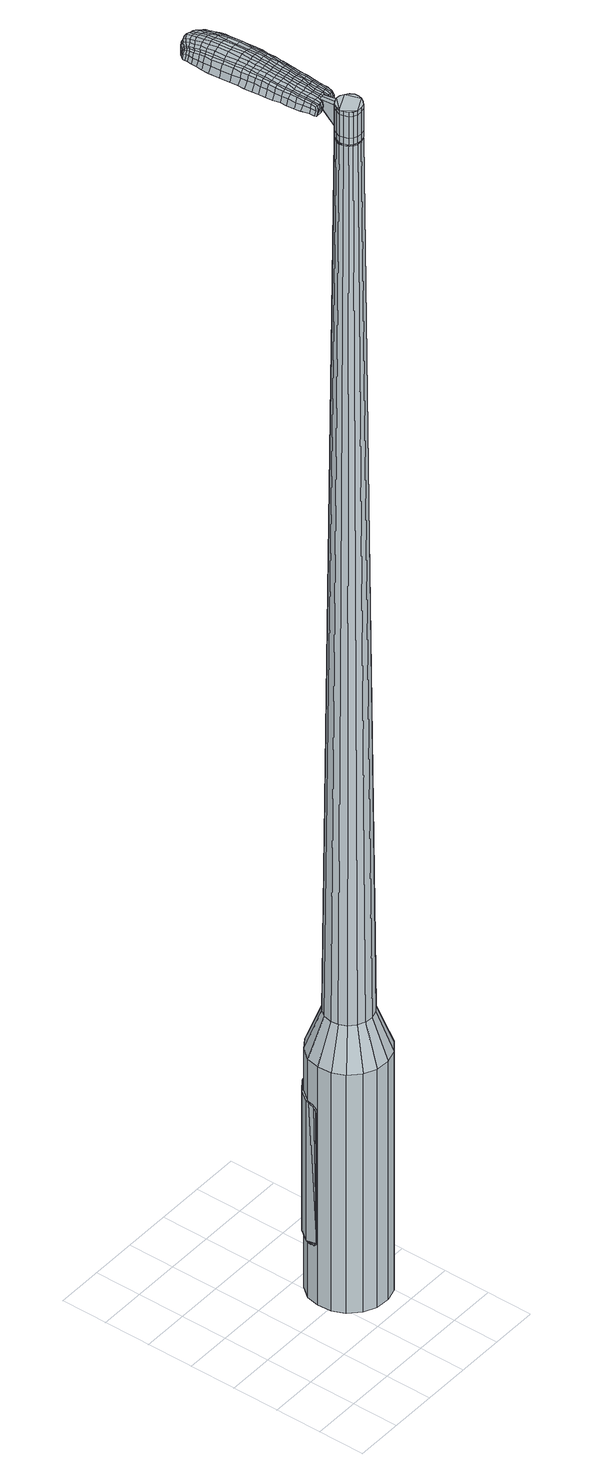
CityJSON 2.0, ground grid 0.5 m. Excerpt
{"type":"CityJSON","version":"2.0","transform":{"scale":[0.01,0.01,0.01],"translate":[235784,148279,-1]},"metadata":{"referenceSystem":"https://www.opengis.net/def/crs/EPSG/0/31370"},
"CityObjects":{
"object1":{"type":"GenericCityObject","attributes":{"cluster":168,"mean_distance_to_centroid":0.132,"new_centroid_x":235785.34,"new_centroid_y":148280.07,"mean_distance_to_camera":6.01,"H1":10.77,"H2":7.13,"Z_final":111.46,"cluster2":-1,"proj_x":235790.35,"proj_y":148279.58,"id_line":23142,"bearing_l":185.59,"distance":5.03,"orientation":"right","G_obj":95.59},"geometry":[{"type":"MultiSurface","lod":"2","boundaries":[[[0,1,2,3]],[[1,4,5,2]],[[4,6,7,5]],[[6,8,9,7]],[[8,10,11,9]],[[10,12,13,11]],[[12,14,15,13]],[[14,16,17,15]],[[16,18,19,17]],[[18,20,21,19]],[[20,22,23,21]],[[22,24,25,23]],[[24,26,27,25]],[[26,28,29,27]],[[28,30,31,29]],[[30,32,33,31]],[[32,34,35,33]],[[34,0,3,35]],[[36,37,38,39]],[[38,40,41,42]],[[41,43,42]],[[42,44,45,46]],[[45,47,46]],[[46,48,49,50]],[[49,51,50]],[[42,46,50,38]],[[50,52,39,38]],[[53,36,39]],[[2,5,7,35]],[[7,9,11,15]],[[11,13,15]],[[15,17,19,23]],[[19,21,23]],[[23,25,27,31]],[[27,29,31]],[[15,23,31,7]],[[31,33,35,7]],[[3,2,35]],[[1,0,54,55]],[[0,34,56,54]],[[34,32,57,56]],[[32,30,58,57]],[[30,28,59,58]],[[28,26,60,59]],[[26,24,61,60]],[[24,22,62,61]],[[22,20,63,62]],[[20,18,64,63]],[[18,16,65,64]],[[16,14,66,65]],[[14,12,67,66]],[[12,10,68,67]],[[10,8,69,68]],[[8,6,70,69]],[[6,4,71,70]],[[4,1,55,71]],[[55,54,72,73]],[[54,56,74,72]],[[56,57,75,74]],[[57,58,76,75]],[[58,59,77,76]],[[59,60,78,77]],[[60,61,79,78]],[[61,62,80,79]],[[62,63,81,80]],[[63,64,82,81]],[[64,65,83,82]],[[65,66,84,83]],[[66,67,85,84]],[[67,68,86,85]],[[68,69,87,86]],[[69,70,88,87]],[[70,71,89,88]],[[71,55,73,89]],[[90,91,92,73]],[[74,93,91,90]],[[94,95,93,74]],[[76,96,95,94]],[[97,98,96,76]],[[78,99,98,97]],[[100,101,99,78]],[[102,103,101,100]],[[104,105,103,102]],[[106,107,105,104]],[[108,109,107,106]],[[84,110,109,108]],[[111,112,110,84]],[[86,113,112,111]],[[114,115,113,86]],[[116,117,115,114]],[[89,118,117,116]],[[73,92,118,89]],[[119,120,121,122]],[[123,119,122,124]],[[125,123,124,126]],[[127,125,126,128]],[[129,127,128,130]],[[131,129,130,132]],[[133,131,132,134]],[[135,133,134,136]],[[137,135,136,138]],[[139,137,138,140]],[[141,139,140,142]],[[143,141,142,144]],[[145,143,144,146]],[[147,145,146,148]],[[149,147,148,150]],[[151,149,150,152]],[[72,90,73]],[[72,74,90]],[[75,94,74]],[[75,76,94]],[[77,97,76]],[[77,78,97]],[[79,100,78]],[[79,80,102,100]],[[80,81,104,102]],[[81,82,106,104]],[[82,83,108,106]],[[83,84,108]],[[85,111,84]],[[85,86,111]],[[87,114,86]],[[87,88,116,114]],[[88,89,116]],[[153,92,91]],[[154,117,118]],[[154,155,115,117]],[[155,113,115]],[[156,112,113]],[[156,110,112]],[[157,109,110]],[[157,158,107,109]],[[158,159,105,107]],[[159,160,103,105]],[[160,161,101,103]],[[161,99,101]],[[162,98,99]],[[162,96,98]],[[163,95,96]],[[163,93,95]],[[153,91,93]],[[39,52,151,164]],[[92,153,165,152]],[[53,39,164,120]],[[153,93,121,165]],[[36,53,120,119]],[[93,163,122,121]],[[37,36,119,123]],[[163,96,124,122]],[[38,37,123,125]],[[96,162,126,124]],[[40,38,125,127]],[[162,99,128,126]],[[41,40,127,129]],[[99,161,130,128]],[[43,41,129,131]],[[161,160,132,130]],[[42,43,131,133]],[[160,159,134,132]],[[44,42,133,135]],[[159,158,136,134]],[[45,44,135,137]],[[158,157,138,136]],[[47,45,137,139]],[[157,110,140,138]],[[46,47,139,141]],[[110,156,142,140]],[[48,46,141,143]],[[156,113,144,142]],[[49,48,143,145]],[[113,155,146,144]],[[51,49,145,147]],[[155,154,148,146]],[[50,51,147,149]],[[154,118,150,148]],[[52,50,149,151]],[[118,92,152,150]],[[151,152,166,167]],[[152,165,168,166]],[[165,121,169,168]],[[121,120,170,169]],[[120,164,171,170]],[[164,151,167,171]],[[172,173,174,175]],[[176,172,175,177]],[[172,176,178,179]],[[173,172,179,180]],[[181,182,183,184]],[[185,181,184,186]],[[181,185,187,188]],[[182,181,188,189]],[[190,191,192,193]],[[194,190,193,195]],[[190,194,196,197]],[[191,190,197,198]],[[199,200,201,202]],[[203,199,202,204]],[[199,203,205,206]],[[200,199,206,207]],[[208,209,210,211]],[[212,208,211,213]],[[208,212,214,215]],[[209,208,215,216]],[[217,218,219,220]],[[221,217,220,222]],[[217,221,223,224]],[[218,217,224,225]],[[226,227,228,229]],[[218,226,229,219]],[[226,218,225,230]],[[227,226,230,231]],[[232,233,234,235]],[[227,232,235,228]],[[232,227,231,236]],[[233,232,236,237]],[[238,176,177,239]],[[233,238,239,234]],[[238,233,237,240]],[[176,238,240,178]],[[241,242,243,244]],[[245,241,244,246]],[[241,245,247,248]],[[242,241,248,249]],[[250,251,252,253]],[[242,250,253,243]],[[250,242,249,254]],[[251,250,254,255]],[[256,257,258,259]],[[251,256,259,252]],[[256,251,255,260]],[[257,256,260,261]],[[262,263,264,265]],[[257,262,265,258]],[[262,257,261,266]],[[263,262,266,267]],[[268,173,180,269]],[[263,268,269,264]],[[268,263,267,270]],[[173,268,270,174]],[[271,272,273,274]],[[275,271,274,276]],[[271,275,277,278]],[[272,271,278,279]],[[280,281,282,283]],[[272,280,283,273]],[[280,272,279,284]],[[281,280,284,285]],[[286,287,288,289]],[[281,286,289,282]],[[286,281,285,290]],[[287,286,290,291]],[[292,185,186,293]],[[287,292,293,288]],[[292,287,291,294]],[[185,292,294,187]],[[295,296,297,298]],[[299,295,298,300]],[[295,299,301,302]],[[296,295,302,303]],[[304,305,306,307]],[[296,304,307,297]],[[304,296,303,308]],[[305,304,308,309]],[[310,311,312,313]],[[305,310,313,306]],[[310,305,309,314]],[[311,310,314,315]],[[316,317,318,319]],[[311,316,319,312]],[[316,311,315,320]],[[317,316,320,321]],[[322,182,189,323]],[[317,322,323,318]],[[322,317,321,324]],[[182,322,324,183]],[[325,211,210,326]],[[327,325,326,328]],[[325,327,329,330]],[[211,325,330,213]],[[331,327,328,332]],[[333,331,332,334]],[[331,333,335,336]],[[327,331,336,329]],[[337,333,334,338]],[[339,337,338,340]],[[337,339,341,342]],[[333,337,342,335]],[[343,339,340,344]],[[345,343,344,346]],[[343,345,347,348]],[[339,343,348,341]],[[349,345,346,350]],[[200,349,350,201]],[[349,200,207,351]],[[345,349,351,347]],[[352,353,198,197]],[[354,352,197,196]],[[352,354,355,356]],[[353,352,356,357]],[[358,359,357,356]],[[360,358,356,355]],[[358,360,361,362]],[[359,358,362,363]],[[364,365,363,362]],[[366,364,362,361]],[[364,366,367,368]],[[365,364,368,369]],[[370,371,369,368]],[[372,370,368,367]],[[370,372,205,203]],[[371,370,203,204]],[[373,374,375,376]],[[275,373,376,277]],[[373,275,276,377]],[[374,373,377,378]],[[379,194,195,380]],[[374,379,380,375]],[[379,374,378,381]],[[194,379,381,196]],[[382,383,384,385]],[[221,382,385,223]],[[382,221,222,386]],[[383,382,386,387]],[[388,389,390,391]],[[383,388,391,384]],[[388,383,387,392]],[[389,388,392,393]],[[394,191,198,395]],[[389,394,395,390]],[[394,389,393,396]],[[191,394,396,192]],[[397,398,399,400]],[[179,397,400,180]],[[397,179,178,401]],[[398,397,401,402]],[[403,404,405,406]],[[398,403,406,399]],[[403,398,402,407]],[[404,403,407,408]],[[409,202,201,410]],[[404,409,410,405]],[[409,404,408,411]],[[202,409,411,204]],[[412,413,414,415]],[[184,412,415,186]],[[412,184,183,416]],[[413,412,416,417]],[[418,206,205,419]],[[413,418,419,414]],[[418,413,417,420]],[[206,418,420,207]],[[421,422,423,424]],[[299,421,424,301]],[[421,299,300,425]],[[422,421,425,426]],[[427,212,213,428]],[[422,427,428,423]],[[427,422,426,429]],[[212,427,429,214]],[[430,431,432,433]],[[245,430,433,247]],[[430,245,246,434]],[[431,430,434,435]],[[436,437,438,439]],[[431,436,439,432]],[[436,431,435,440]],[[437,436,440,441]],[[442,209,216,443]],[[437,442,443,438]],[[442,437,441,444]],[[209,442,444,210]],[[445,446,435,434]],[[244,445,434,246]],[[445,244,243,447]],[[446,445,447,448]],[[449,450,441,440]],[[446,449,440,435]],[[449,446,448,451]],[[450,449,451,452]],[[453,326,210,444]],[[450,453,444,441]],[[453,450,452,454]],[[326,453,454,328]],[[455,456,457,458]],[[302,455,458,303]],[[455,302,301,424]],[[456,455,424,423]],[[459,330,329,460]],[[456,459,460,457]],[[459,456,423,428]],[[330,459,428,213]],[[461,462,448,447]],[[253,461,447,243]],[[461,253,252,463]],[[462,461,463,464]],[[465,466,452,451]],[[462,465,451,448]],[[465,462,464,467]],[[466,465,467,468]],[[469,332,328,454]],[[466,469,454,452]],[[469,466,468,470]],[[332,469,470,334]],[[471,472,473,474]],[[308,471,474,309]],[[471,308,303,458]],[[472,471,458,457]],[[475,336,335,476]],[[472,475,476,473]],[[475,472,457,460]],[[336,475,460,329]],[[477,478,464,463]],[[259,477,463,252]],[[477,259,258,479]],[[478,477,479,480]],[[481,482,468,467]],[[478,481,467,464]],[[481,478,480,483]],[[482,481,483,484]],[[485,338,334,470]],[[482,485,470,468]],[[485,482,484,486]],[[338,485,486,340]],[[487,488,489,490]],[[314,487,490,315]],[[487,314,309,474]],[[488,487,474,473]],[[491,342,341,492]],[[488,491,492,489]],[[491,488,473,476]],[[342,491,476,335]],[[493,494,480,479]],[[265,493,479,258]],[[493,265,264,495]],[[494,493,495,496]],[[497,498,484,483]],[[494,497,483,480]],[[497,494,496,499]],[[498,497,499,500]],[[501,344,340,486]],[[498,501,486,484]],[[501,498,500,502]],[[344,501,502,346]],[[503,504,505,506]],[[320,503,506,321]],[[503,320,315,490]],[[504,503,490,489]],[[507,348,347,508]],[[504,507,508,505]],[[507,504,489,492]],[[348,507,492,341]],[[509,510,496,495]],[[269,509,495,264]],[[509,269,180,400]],[[510,509,400,399]],[[511,512,500,499]],[[510,511,499,496]],[[511,510,399,406]],[[512,511,406,405]],[[513,350,346,502]],[[512,513,502,500]],[[513,512,405,410]],[[350,513,410,201]],[[514,515,417,416]],[[324,514,416,183]],[[514,324,321,506]],[[515,514,506,505]],[[516,351,207,420]],[[515,516,420,417]],[[516,515,505,508]],[[351,516,508,347]],[[517,518,378,377]],[[274,517,377,276]],[[517,274,273,519]],[[518,517,519,520]],[[521,354,196,381]],[[518,521,381,378]],[[521,518,520,522]],[[354,521,522,355]],[[523,524,525,526]],[[224,523,526,225]],[[523,224,223,385]],[[524,523,385,384]],[[527,528,529,530]],[[524,527,530,525]],[[527,524,384,391]],[[528,527,391,390]],[[531,353,357,532]],[[528,531,532,529]],[[531,528,390,395]],[[353,531,395,198]],[[533,534,520,519]],[[283,533,519,273]],[[533,283,282,535]],[[534,533,535,536]],[[537,360,355,522]],[[534,537,522,520]],[[537,534,536,538]],[[360,537,538,361]],[[539,540,541,542]],[[230,539,542,231]],[[539,230,225,526]],[[540,539,526,525]],[[543,544,545,546]],[[540,543,546,541]],[[543,540,525,530]],[[544,543,530,529]],[[547,359,363,548]],[[544,547,548,545]],[[547,544,529,532]],[[359,547,532,357]],[[549,550,536,535]],[[289,549,535,282]],[[549,289,288,551]],[[550,549,551,552]],[[553,366,361,538]],[[550,553,538,536]],[[553,550,552,554]],[[366,553,554,367]],[[555,556,557,558]],[[236,555,558,237]],[[555,236,231,542]],[[556,555,542,541]],[[559,560,561,562]],[[556,559,562,557]],[[559,556,541,546]],[[560,559,546,545]],[[563,365,369,564]],[[560,563,564,561]],[[563,560,545,548]],[[365,563,548,363]],[[565,566,552,551]],[[293,565,551,288]],[[565,293,186,415]],[[566,565,415,414]],[[567,372,367,554]],[[566,567,554,552]],[[567,566,414,419]],[[372,567,419,205]],[[568,569,402,401]],[[240,568,401,178]],[[568,240,237,558]],[[569,568,558,557]],[[570,571,408,407]],[[569,570,407,402]],[[570,569,557,562]],[[571,570,562,561]],[[572,371,204,411]],[[571,572,411,408]],[[572,571,561,564]],[[371,572,564,369]],[[573,574,575,576]],[[576,575,577,578]],[[579,577,575,580]],[[580,575,574,581]],[[582,583,584,585]],[[585,584,586,587]],[[588,586,584,589]],[[589,584,583,590]],[[591,592,593,594]],[[594,593,595,596]],[[597,595,593,598]],[[598,593,592,599]],[[600,601,602,603]],[[603,602,604,605]],[[606,604,602,607]],[[607,602,601,608]],[[609,610,611,612]],[[612,611,613,614]],[[615,613,611,616]],[[616,611,610,617]],[[618,619,620,621]],[[621,620,622,623]],[[624,622,620,625]],[[625,620,619,626]],[[627,628,629,630]],[[630,629,619,618]],[[626,619,629,631]],[[631,629,628,632]],[[633,634,635,636]],[[636,635,628,627]],[[632,628,635,637]],[[637,635,634,638]],[[578,577,639,640]],[[640,639,634,633]],[[638,634,639,641]],[[641,639,577,579]],[[642,643,644,645]],[[645,644,646,647]],[[648,646,644,649]],[[649,644,643,650]],[[651,652,653,654]],[[654,653,643,642]],[[650,643,653,655]],[[655,653,652,656]],[[657,658,659,660]],[[660,659,652,651]],[[656,652,659,661]],[[661,659,658,662]],[[663,664,665,666]],[[666,665,658,657]],[[662,658,665,667]],[[667,665,664,668]],[[581,574,669,670]],[[670,669,664,663]],[[668,664,669,671]],[[671,669,574,573]],[[672,673,674,675]],[[675,674,676,677]],[[678,676,674,679]],[[679,674,673,680]],[[681,682,683,684]],[[684,683,673,672]],[[680,673,683,685]],[[685,683,682,686]],[[687,688,689,690]],[[690,689,682,681]],[[686,682,689,691]],[[691,689,688,692]],[[587,586,693,694]],[[694,693,688,687]],[[692,688,693,695]],[[695,693,586,588]],[[696,697,698,699]],[[699,698,700,701]],[[702,700,698,703]],[[703,698,697,704]],[[705,706,707,708]],[[708,707,697,696]],[[704,697,707,709]],[[709,707,706,710]],[[711,712,713,714]],[[714,713,706,705]],[[710,706,713,715]],[[715,713,712,716]],[[717,718,719,720]],[[720,719,712,711]],[[716,712,719,721]],[[721,719,718,722]],[[590,583,723,724]],[[724,723,718,717]],[[722,718,723,725]],[[725,723,583,582]],[[609,612,726,727]],[[727,726,728,729]],[[730,728,726,170]],[[170,726,612,614]],[[729,728,731,732]],[[732,731,733,734]],[[735,733,731,736]],[[736,731,728,730]],[[734,733,737,738]],[[738,737,739,740]],[[741,739,737,742]],[[742,737,733,735]],[[740,739,743,744]],[[744,743,745,746]],[[747,745,743,748]],[[748,743,739,741]],[[746,745,749,750]],[[750,749,601,600]],[[608,601,749,751]],[[751,749,745,747]],[[599,752,753,598]],[[598,753,754,597]],[[755,754,753,756]],[[756,753,752,757]],[[757,758,759,756]],[[756,759,760,755]],[[761,760,759,762]],[[762,759,758,763]],[[763,764,765,762]],[[762,765,766,761]],[[767,766,765,768]],[[768,765,764,769]],[[769,770,771,768]],[[768,771,772,767]],[[606,772,771,604]],[[604,771,770,605]],[[773,774,775,776]],[[776,775,676,678]],[[677,676,775,777]],[[777,775,774,778]],[[596,595,779,780]],[[780,779,774,773]],[[778,774,779,781]],[[781,779,595,597]],[[782,783,784,785]],[[785,784,622,624]],[[623,622,784,786]],[[786,784,783,787]],[[788,789,790,791]],[[791,790,783,782]],[[787,783,790,792]],[[792,790,789,793]],[[599,592,794,795]],[[795,794,789,788]],[[793,789,794,796]],[[796,794,592,591]],[[797,798,799,800]],[[800,799,580,581]],[[579,580,799,801]],[[801,799,798,802]],[[803,804,805,806]],[[806,805,798,797]],[[802,798,805,807]],[[807,805,804,808]],[[600,603,809,810]],[[810,809,804,803]],[[808,804,809,811]],[[811,809,603,605]],[[812,813,814,815]],[[815,814,585,587]],[[582,585,814,816]],[[816,814,813,817]],[[606,607,818,819]],[[819,818,813,812]],[[817,813,818,820]],[[820,818,607,608]],[[821,822,823,824]],[[824,823,700,702]],[[701,700,823,825]],[[825,823,822,826]],[[614,613,827,828]],[[828,827,822,821]],[[826,822,827,829]],[[829,827,613,615]],[[830,831,832,833]],[[833,832,646,648]],[[647,646,832,834]],[[834,832,831,835]],[[836,837,838,839]],[[839,838,831,830]],[[835,831,838,840]],[[840,838,837,841]],[[617,610,842,843]],[[843,842,837,836]],[[841,837,842,844]],[[844,842,610,609]],[[835,845,846,834]],[[834,846,645,647]],[[642,645,846,847]],[[847,846,845,848]],[[841,849,850,840]],[[840,850,845,835]],[[848,845,850,851]],[[851,850,849,852]],[[609,727,853,844]],[[844,853,849,841]],[[852,849,853,854]],[[854,853,727,729]],[[855,856,857,858]],[[858,857,703,704]],[[702,703,857,824]],[[824,857,856,821]],[[730,170,859,860]],[[860,859,856,855]],[[821,856,859,828]],[[828,859,170,614]],[[848,861,862,847]],[[847,862,654,642]],[[651,654,862,863]],[[863,862,861,864]],[[852,865,866,851]],[[851,866,861,848]],[[864,861,866,867]],[[867,866,865,868]],[[729,732,869,854]],[[854,869,865,852]],[[868,865,869,870]],[[870,869,732,734]],[[871,872,873,874]],[[874,873,709,710]],[[704,709,873,858]],[[858,873,872,855]],[[735,736,875,876]],[[876,875,872,871]],[[855,872,875,860]],[[860,875,736,730]],[[864,877,878,863]],[[863,878,660,651]],[[657,660,878,879]],[[879,878,877,880]],[[868,881,882,867]],[[867,882,877,864]],[[880,877,882,883]],[[883,882,881,884]],[[734,738,885,870]],[[870,885,881,868]],[[884,881,885,886]],[[886,885,738,740]],[[887,888,889,890]],[[890,889,715,716]],[[710,715,889,874]],[[874,889,888,871]],[[741,742,891,892]],[[892,891,888,887]],[[871,888,891,876]],[[876,891,742,735]],[[880,893,894,879]],[[879,894,666,657]],[[663,666,894,895]],[[895,894,893,896]],[[884,897,898,883]],[[883,898,893,880]],[[896,893,898,899]],[[899,898,897,900]],[[740,744,901,886]],[[886,901,897,884]],[[900,897,901,902]],[[902,901,744,746]],[[903,904,905,906]],[[906,905,721,722]],[[716,721,905,890]],[[890,905,904,887]],[[747,748,907,908]],[[908,907,904,903]],[[887,904,907,892]],[[892,907,748,741]],[[896,909,910,895]],[[895,910,670,663]],[[581,670,910,800]],[[800,910,909,797]],[[900,911,912,899]],[[899,912,909,896]],[[797,909,912,806]],[[806,912,911,803]],[[746,750,913,902]],[[902,913,911,900]],[[803,911,913,810]],[[810,913,750,600]],[[817,914,915,816]],[[816,915,725,582]],[[722,725,915,906]],[[906,915,914,903]],[[608,751,916,820]],[[820,916,914,817]],[[903,914,916,908]],[[908,916,751,747]],[[778,917,918,777]],[[777,918,675,677]],[[672,675,918,919]],[[919,918,917,920]],[[597,754,921,781]],[[781,921,917,778]],[[920,917,921,922]],[[922,921,754,755]],[[923,924,925,926]],[[926,925,625,626]],[[624,625,925,785]],[[785,925,924,782]],[[927,928,929,930]],[[930,929,924,923]],[[782,924,929,791]],[[791,929,928,788]],[[757,752,931,932]],[[932,931,928,927]],[[788,928,931,795]],[[795,931,752,599]],[[920,933,934,919]],[[919,934,684,672]],[[681,684,934,935]],[[935,934,933,936]],[[755,760,937,922]],[[922,937,933,920]],[[936,933,937,938]],[[938,937,760,761]],[[939,940,941,942]],[[942,941,631,632]],[[626,631,941,926]],[[926,941,940,923]],[[943,944,945,946]],[[946,945,940,939]],[[923,940,945,930]],[[930,945,944,927]],[[763,758,947,948]],[[948,947,944,943]],[[927,944,947,932]],[[932,947,758,757]],[[936,949,950,935]],[[935,950,690,681]],[[687,690,950,951]],[[951,950,949,952]],[[761,766,953,938]],[[938,953,949,936]],[[952,949,953,954]],[[954,953,766,767]],[[955,956,957,958]],[[958,957,637,638]],[[632,637,957,942]],[[942,957,956,939]],[[959,960,961,962]],[[962,961,956,955]],[[939,956,961,946]],[[946,961,960,943]],[[769,764,963,964]],[[964,963,960,959]],[[943,960,963,948]],[[948,963,764,763]],[[952,965,966,951]],[[951,966,694,687]],[[587,694,966,815]],[[815,966,965,812]],[[767,772,967,954]],[[954,967,965,952]],[[812,965,967,819]],[[819,967,772,606]],[[802,968,969,801]],[[801,969,641,579]],[[638,641,969,958]],[[958,969,968,955]],[[808,970,971,807]],[[807,971,968,802]],[[955,968,971,962]],[[962,971,970,959]],[[605,770,972,811]],[[811,972,970,808]],[[959,970,972,964]],[[964,972,770,769]],[[573,576,175,174]],[[576,578,177,175]],[[588,589,188,187]],[[589,590,189,188]],[[591,594,193,192]],[[594,596,195,193]],[[615,616,215,214]],[[616,617,216,215]],[[618,621,220,219]],[[621,623,222,220]],[[627,630,229,228]],[[630,618,219,229]],[[633,636,235,234]],[[636,627,228,235]],[[578,640,239,177]],[[640,633,234,239]],[[648,649,248,247]],[[649,650,249,248]],[[650,655,254,249]],[[655,656,255,254]],[[656,661,260,255]],[[661,662,261,260]],[[662,667,266,261]],[[667,668,267,266]],[[668,671,270,267]],[[671,573,174,270]],[[678,679,278,277]],[[679,680,279,278]],[[680,685,284,279]],[[685,686,285,284]],[[686,691,290,285]],[[691,692,291,290]],[[692,695,294,291]],[[695,588,187,294]],[[696,699,298,297]],[[699,701,300,298]],[[705,708,307,306]],[[708,696,297,307]],[[711,714,313,312]],[[714,705,306,313]],[[717,720,319,318]],[[720,711,312,319]],[[590,724,323,189]],[[724,717,318,323]],[[773,776,376,375]],[[776,678,277,376]],[[596,780,380,195]],[[780,773,375,380]],[[623,786,386,222]],[[786,787,387,386]],[[787,792,392,387]],[[792,793,393,392]],[[793,796,396,393]],[[796,591,192,396]],[[701,825,425,300]],[[825,826,426,425]],[[826,829,429,426]],[[829,615,214,429]],[[830,833,433,432]],[[833,648,247,433]],[[836,839,439,438]],[[839,830,432,439]],[[617,843,443,216]],[[843,836,438,443]],[[973,974,975,976]],[[977,978,976,975]],[[979,980,981,982]],[[983,984,985,986]],[[974,987,988,975]],[[989,977,975,988]],[[990,979,982,991]],[[992,993,984,983]],[[987,994,995,988]],[[995,996,989,988]],[[997,990,991,998]],[[999,993,992,1000]],[[994,1001,1002,995]],[[1002,1003,996,995]],[[1004,997,998,1005]],[[1006,999,1000,1007]],[[1008,1009,1010,1011]],[[1012,1013,1009,1008]],[[1012,1014,1015,1013]],[[1014,1016,1017,1015]],[[1018,1019,1020,1021]],[[1022,1023,1019,1018]],[[1024,1025,1023,1022]],[[1026,1027,1025,1024]],[[1021,1010,1009,1018]],[[1018,1009,1013,1022]],[[1013,1015,1024,1022]],[[1015,1017,1026,1024]],[[982,981,978,977]],[[991,982,977,989]],[[996,998,991,989]],[[1003,1005,998,996]],[[983,986,980,979]],[[992,983,979,990]],[[1000,992,990,997]],[[1007,1000,997,1004]],[[984,1008,1011,985]],[[993,1012,1008,984]],[[1014,1012,993,999]],[[1016,1014,999,1006]],[[1028,1029,1030,1031]],[[1030,1032,1033,1034]],[[1030,1034,1035,1036]],[[1030,1036,1031]],[[1037,1028,1031,1038]],[[1039,1038,1031,1040]],[[1041,1040,1031]],[[1042,1030,1029,1043]],[[1044,1042,1043,1045]],[[1046,1044,1045,1047]],[[1048,1046,1047,1049]],[[1050,1048,1049,1051]],[[1051,1052,1053,1054]],[[1051,1054,1055,1056]],[[1051,1056,1057,1058]],[[1057,1059,1060,1061]],[[1057,1061,1062,1063]],[[1057,1063,1058]],[[1051,1058,1050]],[[1064,1065,1029,1028]],[[1066,1067,1032,1030]],[[1068,1069,1041,1031]],[[1065,1070,1043,1029]],[[1071,1066,1030,1042]],[[1070,1072,1045,1043]],[[1073,1071,1042,1044]],[[1072,1074,1047,1045]],[[1075,1073,1044,1046]],[[1074,1076,1049,1047]],[[1077,1075,1046,1048]],[[1076,1078,1051,1049]],[[1079,1077,1048,1050]],[[1078,1080,1052,1051]],[[1081,1082,1059,1057]],[[1083,1079,1050,1058]],[[1053,1052,1080,1084]],[[1054,1053,1084,1085]],[[1055,1054,1085,1086]],[[1056,1055,1086,1087]],[[1057,1056,1087,1081]],[[1088,1064,1028,1037]],[[1089,1088,1037,1038]],[[1090,1089,1038,1039]],[[1091,1090,1039,1040]],[[1069,1091,1040,1041]],[[1033,1032,1067,1092]],[[1060,1059,1082,1093]],[[1034,1033,1092,1094]],[[1035,1034,1094,1095]],[[1036,1035,1095,1096]],[[1031,1036,1096,1068]],[[1061,1060,1093,1097]],[[1062,1061,1097,1098]],[[1063,1062,1098,1099]],[[1058,1063,1099,1083]]]}]}
},
"vertices":[
[128,150,384],[142,149,384],[142,149,96],[128,150,96],[156,143,384],[156,143,96],[166,133,384],[166,133,96],[173,120,384],[173,120,96],[174,105,384],[174,105,96],[170,91,384],[170,91,96],[162,79,384],[162,79,96],[150,70,384],[150,70,96],[136,66,384],[136,66,96],[121,67,384],[121,67,96],[108,73,384],[108,73,96],[97,84,384],[97,84,96],[91,97,384],[91,97,96],[90,112,384],[90,112,96],[93,126,384],[93,126,96],[102,138,384],[102,138,96],[114,146,384],[114,146,96],[122,118,1524],[120,114,1524],[118,109,1524],[130,122,1524],[119,105,1524],[121,100,1524],[128,95,1524],[124,97,1524],[133,95,1524],[138,96,1524],[144,103,1524],[141,99,1524],[145,107,1524],[145,112,1524],[139,119,1524],[143,116,1524],[135,121,1524],[126,120,1524],[129,133,429],[138,133,429],[121,131,429],[114,126,429],[109,119,429],[107,110,429],[108,102,429],[111,94,429],[118,88,429],[126,84,429],[134,83,429],[143,86,429],[150,91,429],[155,98,429],[157,106,429],[156,115,429],[152,123,429],[146,129,429],[130,122,1483],[135,121,1483],[126,120,1483],[122,118,1483],[120,114,1483],[118,109,1483],[119,105,1483],[121,100,1483],[124,97,1483],[128,95,1483],[133,95,1483],[138,96,1483],[141,99,1483],[144,103,1483],[145,107,1483],[145,112,1483],[143,116,1483],[139,119,1483],[131,121,1483],[131,121,1485],[135,121,1485],[126,120,1485],[123,117,1483],[123,117,1485],[120,114,1485],[119,109,1483],[119,109,1485],[119,105,1485],[121,101,1483],[121,101,1485],[125,98,1483],[125,98,1485],[129,96,1483],[129,96,1485],[133,96,1483],[133,96,1485],[137,97,1483],[137,97,1485],[141,99,1485],[143,103,1483],[143,103,1485],[145,107,1485],[144,112,1483],[144,112,1485],[142,116,1483],[142,116,1485],[139,119,1485],[122,118,1519],[126,120,1519],[126,120,1493],[122,118,1493],[120,114,1519],[120,114,1493],[118,109,1519],[118,109,1493],[119,105,1519],[119,105,1493],[121,100,1519],[121,100,1493],[124,97,1519],[124,97,1493],[128,95,1519],[128,95,1493],[133,95,1519],[133,95,1493],[138,96,1519],[138,96,1493],[141,99,1519],[141,99,1493],[144,103,1519],[144,103,1493],[145,107,1519],[145,107,1493],[145,112,1519],[145,112,1493],[143,116,1519],[143,116,1493],[139,119,1519],[139,119,1493],[135,121,1519],[135,121,1493],[130,122,1485],[143,116,1485],[145,112,1485],[144,103,1485],[138,96,1485],[133,95,1485],[128,95,1485],[124,97,1485],[121,100,1485],[118,109,1485],[122,118,1485],[130,122,1519],[130,122,1493],[132,141,1513],[132,141,1518],[129,140,1513],[125,140,1513],[125,140,1518],[129,140,1518],[141,216,1519],[141,209,1518],[143,210,1509],[142,217,1510],[140,225,1519],[142,226,1510],[139,223,1526],[139,215,1525],[140,208,1525],[103,212,1519],[104,205,1518],[105,205,1525],[104,212,1525],[101,221,1519],[103,220,1526],[100,222,1510],[101,214,1510],[102,207,1509],[113,287,1519],[117,287,1519],[116,288,1513],[113,288,1513],[109,286,1519],[109,287,1513],[109,284,1524],[113,286,1524],[117,286,1524],[120,213,1530],[121,206,1529],[124,206,1529],[123,214,1530],[119,223,1531],[123,223,1531],[115,222,1530],[116,213,1530],[117,206,1529],[128,133,1512],[131,133,1512],[131,135,1517],[128,134,1517],[125,133,1512],[125,134,1517],[125,134,1506],[128,134,1506],[131,134,1506],[134,275,1519],[135,272,1519],[136,273,1512],[135,276,1512],[133,277,1518],[134,278,1512],[132,276,1522],[133,274,1523],[133,271,1524],[135,267,1519],[136,261,1519],[138,262,1512],[137,268,1512],[134,266,1524],[135,261,1525],[137,255,1519],[138,248,1519],[140,249,1511],[139,257,1511],[136,255,1526],[137,247,1526],[139,236,1519],[141,238,1510],[138,235,1526],[144,142,1513],[144,150,1513],[143,149,1518],[143,141,1517],[144,136,1512],[143,137,1516],[145,137,1506],[145,143,1507],[145,151,1507],[143,157,1514],[143,165,1515],[142,164,1520],[142,156,1519],[144,158,1507],[144,166,1507],[143,172,1515],[143,180,1516],[141,179,1522],[142,171,1521],[144,173,1508],[144,181,1508],[142,187,1517],[142,194,1517],[141,193,1524],[141,186,1523],[144,188,1508],[143,196,1509],[142,202,1518],[140,201,1524],[143,203,1509],[98,272,1519],[98,269,1519],[99,269,1524],[99,272,1523],[98,275,1518],[99,274,1522],[97,275,1512],[97,273,1512],[97,270,1512],[98,264,1519],[98,258,1519],[100,258,1525],[99,264,1524],[97,265,1512],[97,259,1512],[98,252,1519],[99,244,1519],[100,244,1526],[100,252,1526],[97,253,1511],[97,245,1511],[100,233,1519],[102,232,1526],[99,234,1510],[114,139,1513],[113,147,1513],[111,148,1507],[113,140,1507],[115,134,1512],[114,135,1506],[116,135,1516],[115,139,1517],[114,146,1518],[111,154,1514],[110,162,1515],[109,163,1507],[110,155,1507],[113,154,1519],[112,161,1520],[109,169,1515],[108,176,1516],[106,177,1508],[108,170,1508],[110,168,1521],[109,176,1522],[107,184,1517],[106,191,1517],[104,192,1509],[105,185,1508],[108,183,1523],[107,190,1524],[105,198,1518],[103,199,1509],[106,197,1524],[128,140,1519],[130,140,1519],[127,147,1520],[129,147,1520],[124,147,1520],[125,139,1519],[126,155,1522],[129,155,1522],[125,162,1523],[128,162,1523],[122,162,1523],[123,154,1521],[125,169,1524],[127,170,1524],[124,177,1525],[127,177,1525],[121,176,1525],[121,169,1524],[123,184,1526],[126,184,1526],[122,191,1527],[125,192,1527],[119,191,1527],[120,184,1526],[122,199,1528],[125,199,1528],[118,198,1528],[113,283,1527],[117,283,1527],[109,281,1526],[110,277,1527],[114,278,1528],[117,278,1528],[114,272,1529],[118,272,1529],[110,271,1528],[111,263,1530],[115,264,1530],[119,265,1530],[116,257,1531],[119,257,1531],[112,256,1530],[113,247,1531],[117,248,1531],[120,248,1531],[118,235,1531],[121,236,1531],[114,235,1531],[99,277,1518],[101,279,1519],[100,280,1513],[98,277,1513],[100,275,1523],[102,278,1523],[105,283,1519],[104,283,1513],[105,281,1524],[132,279,1518],[130,281,1518],[129,280,1523],[131,278,1523],[133,280,1513],[131,282,1513],[127,284,1519],[124,286,1519],[124,284,1524],[127,282,1523],[128,284,1513],[124,287,1513],[120,287,1519],[120,285,1524],[120,288,1513],[138,214,1528],[136,214,1528],[136,207,1528],[138,207,1527],[137,223,1528],[135,223,1529],[133,214,1529],[130,214,1530],[131,207,1529],[134,207,1528],[133,223,1529],[129,223,1530],[127,214,1530],[127,207,1529],[126,223,1531],[106,212,1528],[108,212,1529],[107,221,1529],[105,220,1528],[107,204,1527],[109,205,1528],[112,212,1529],[111,221,1530],[113,205,1528],[116,132,1512],[118,132,1512],[119,133,1517],[117,133,1517],[115,133,1506],[117,133,1506],[122,133,1512],[122,134,1517],[121,133,1506],[143,134,1512],[141,134,1512],[142,135,1506],[144,135,1506],[142,136,1517],[141,135,1517],[139,134,1512],[136,134,1512],[137,135,1506],[139,135,1506],[138,135,1517],[136,135,1517],[134,134,1512],[134,135,1506],[133,135,1517],[142,141,1519],[140,141,1519],[141,148,1520],[140,148,1520],[138,141,1519],[135,140,1519],[137,148,1520],[135,148,1520],[133,140,1519],[132,148,1520],[116,139,1519],[118,139,1519],[117,146,1520],[115,146,1520],[121,139,1519],[120,147,1520],[141,156,1521],[139,156,1521],[141,163,1522],[139,163,1522],[137,156,1521],[134,155,1521],[136,163,1522],[134,163,1523],[131,155,1522],[131,162,1523],[114,153,1521],[116,154,1521],[115,161,1522],[113,161,1522],[119,154,1521],[118,161,1522],[140,171,1523],[138,171,1523],[140,178,1524],[138,178,1524],[136,170,1523],[133,170,1524],[135,178,1525],[133,178,1525],[130,170,1524],[130,177,1525],[112,168,1523],[114,168,1523],[113,176,1524],[111,176,1524],[118,169,1524],[117,176,1525],[139,186,1525],[138,185,1525],[139,193,1526],[137,193,1526],[135,185,1526],[132,185,1526],[135,193,1527],[132,192,1527],[129,185,1526],[128,192,1527],[110,183,1525],[112,183,1525],[111,190,1526],[109,190,1526],[116,183,1526],[115,191,1527],[139,200,1527],[137,200,1527],[134,200,1527],[131,200,1528],[128,199,1528],[108,197,1527],[110,198,1527],[114,198,1528],[100,273,1525],[102,275,1525],[100,270,1526],[102,272,1526],[105,278,1526],[106,274,1527],[131,275,1525],[130,277,1525],[130,274,1526],[132,272,1525],[127,279,1525],[124,281,1526],[125,277,1527],[128,275,1526],[121,282,1526],[121,278,1527],[101,264,1526],[102,266,1527],[101,258,1527],[103,260,1528],[106,268,1528],[107,262,1529],[133,267,1526],[131,268,1527],[132,262,1528],[134,261,1527],[129,270,1527],[125,271,1528],[126,264,1529],[129,263,1528],[122,272,1528],[122,265,1530],[101,252,1528],[103,253,1529],[102,244,1528],[104,245,1529],[107,255,1529],[108,246,1530],[135,255,1528],[133,256,1528],[134,247,1529],[135,247,1528],[130,256,1529],[127,257,1530],[127,248,1530],[131,248,1530],[123,257,1530],[124,248,1531],[103,232,1529],[105,233,1529],[109,234,1530],[136,235,1528],[135,235,1529],[132,236,1530],[128,236,1530],[125,236,1531],[141,210,1509],[139,209,1518],[139,216,1518],[140,217,1509],[138,224,1519],[140,226,1510],[137,223,1525],[138,215,1525],[138,208,1525],[107,205,1525],[105,206,1518],[104,213,1518],[106,212,1525],[103,221,1519],[105,220,1525],[102,222,1510],[103,214,1509],[104,207,1509],[116,286,1513],[117,285,1519],[113,285,1519],[113,286,1513],[110,284,1519],[110,285,1513],[110,282,1524],[113,284,1524],[117,284,1524],[124,207,1528],[121,207,1528],[120,214,1529],[123,214,1529],[119,223,1529],[122,223,1529],[116,222,1529],[117,213,1529],[117,206,1528],[130,137,1516],[131,136,1512],[128,135,1512],[128,136,1516],[125,135,1512],[125,136,1516],[125,136,1506],[128,136,1506],[131,136,1506],[134,272,1512],[133,271,1519],[132,274,1518],[133,275,1512],[131,276,1518],[132,277,1512],[130,275,1522],[131,274,1523],[131,270,1523],[136,262,1512],[135,261,1519],[134,266,1519],[135,268,1512],[132,266,1524],[133,260,1525],[138,249,1511],[136,247,1519],[135,255,1519],[137,256,1511],[134,254,1525],[135,246,1526],[137,236,1519],[139,237,1510],[136,235,1526],[141,149,1518],[142,150,1513],[142,142,1513],[141,142,1517],[142,137,1512],[141,138,1515],[143,138,1506],[143,143,1506],[143,151,1507],[140,164,1520],[141,165,1514],[141,157,1514],[140,156,1519],[142,158,1507],[142,166,1507],[139,179,1522],[141,180,1516],[141,172,1515],[140,171,1521],[142,173,1508],[142,181,1508],[139,193,1523],[140,194,1517],[140,187,1516],[139,186,1522],[142,188,1508],[141,196,1508],[140,202,1517],[138,201,1524],[141,203,1509],[101,268,1523],[100,269,1519],[100,272,1518],[101,272,1523],[100,274,1518],[101,273,1522],[99,275,1512],[99,273,1512],[99,269,1512],[101,258,1525],[100,258,1519],[100,264,1519],[101,263,1524],[99,265,1512],[99,259,1512],[102,244,1526],[101,244,1519],[100,252,1519],[102,252,1525],[99,253,1511],[99,245,1511],[102,233,1519],[104,232,1526],[101,234,1510],[113,148,1507],[114,147,1513],[116,140,1513],[115,141,1506],[117,135,1512],[116,136,1506],[117,136,1515],[117,139,1517],[116,147,1518],[111,163,1507],[112,162,1514],[113,155,1514],[112,156,1507],[115,154,1519],[113,161,1520],[108,178,1508],[110,177,1516],[111,169,1515],[109,170,1508],[112,169,1521],[111,176,1522],[106,192,1508],[108,191,1517],[109,184,1516],[107,185,1508],[110,183,1522],[109,191,1523],[107,199,1517],[105,200,1509],[108,198,1524],[128,141,1518],[130,141,1518],[127,148,1519],[129,148,1519],[124,147,1519],[126,155,1520],[129,155,1520],[125,163,1521],[128,163,1521],[122,162,1521],[123,155,1520],[125,170,1523],[127,170,1523],[124,177,1524],[127,178,1524],[121,177,1524],[122,170,1523],[123,185,1525],[126,185,1525],[122,192,1526],[125,192,1526],[119,192,1526],[120,184,1525],[122,199,1527],[125,200,1527],[118,199,1527],[117,282,1526],[114,281,1526],[110,280,1525],[110,276,1526],[114,277,1526],[117,278,1526],[118,271,1528],[115,271,1528],[111,270,1527],[112,263,1528],[115,264,1529],[119,264,1529],[119,257,1530],[116,257,1530],[112,256,1529],[113,247,1530],[117,248,1530],[120,248,1530],[121,236,1530],[118,235,1530],[114,235,1530],[102,278,1513],[103,278,1518],[101,276,1518],[100,276,1512],[102,274,1523],[103,276,1523],[106,281,1519],[105,282,1513],[106,280,1523],[128,278,1523],[129,280,1518],[130,278,1518],[130,276,1523],[131,279,1512],[129,280,1512],[123,282,1523],[123,284,1519],[126,282,1519],[126,280,1523],[127,283,1513],[123,284,1513],[120,285,1519],[120,283,1524],[120,286,1513],[136,208,1527],[135,215,1527],[137,215,1527],[137,208,1526],[136,223,1527],[135,223,1528],[130,207,1528],[130,214,1528],[133,215,1528],[133,207,1527],[132,223,1528],[129,223,1529],[126,214,1529],[127,207,1528],[126,223,1529],[108,221,1528],[109,212,1527],[107,212,1527],[106,220,1527],[108,205,1526],[109,205,1527],[112,213,1528],[111,222,1528],[113,206,1527],[118,135,1516],[118,134,1512],[117,134,1512],[117,135,1516],[116,135,1506],[117,135,1506],[121,135,1512],[122,136,1516],[121,136,1506],[142,138,1506],[141,137,1512],[142,136,1512],[142,137,1506],[141,137,1516],[140,137,1516],[136,137,1506],[136,136,1512],[139,136,1512],[139,137,1506],[138,137,1516],[136,137,1516],[133,136,1512],[133,137,1506],[133,137,1516],[140,142,1518],[141,142,1518],[140,149,1519],[139,149,1519],[135,141,1518],[138,142,1518],[137,149,1519],[135,148,1519],[133,141,1518],[132,148,1519],[117,147,1519],[118,140,1518],[117,140,1518],[116,147,1519],[121,140,1518],[120,147,1519],[139,156,1520],[140,156,1520],[139,164,1521],[138,164,1521],[134,156,1520],[137,156,1520],[136,164,1521],[133,163,1521],[131,156,1520],[131,163,1521],[115,162,1521],[116,154,1520],[115,154,1520],[114,161,1521],[120,155,1520],[119,162,1521],[138,171,1522],[139,171,1522],[139,179,1523],[138,179,1523],[133,171,1522],[136,171,1522],[135,178,1523],[132,178,1524],[130,170,1523],[129,178,1524],[113,176,1523],[114,169,1522],[113,169,1522],[112,176,1523],[118,169,1522],[117,177,1523],[137,186,1524],[138,186,1524],[138,193,1525],[137,193,1525],[132,185,1525],[135,186,1524],[134,193,1525],[131,193,1526],[129,185,1525],[128,193,1526],[111,191,1525],[112,184,1524],[111,183,1524],[110,191,1525],[116,184,1524],[115,191,1525],[136,200,1526],[137,200,1526],[131,200,1527],[134,200,1526],[128,200,1527],[110,198,1526],[109,198,1526],[114,198,1526],[103,274,1524],[102,272,1524],[102,269,1525],[103,271,1525],[106,277,1525],[106,274,1525],[129,273,1525],[129,276,1524],[130,274,1524],[131,271,1525],[124,276,1526],[123,280,1525],[126,278,1524],[127,275,1525],[120,281,1525],[121,277,1526],[103,266,1526],[102,264,1526],[102,258,1526],[104,259,1527],[107,268,1526],[107,261,1527],[131,261,1527],[130,268,1526],[131,266,1526],[132,260,1526],[125,264,1528],[125,270,1527],[128,269,1526],[129,263,1527],[121,271,1527],[122,264,1528],[104,253,1527],[103,252,1527],[103,244,1527],[105,245,1528],[108,255,1528],[109,246,1529],[133,247,1528],[132,255,1527],[133,254,1527],[134,247,1527],[127,248,1529],[126,257,1529],[129,256,1528],[130,248,1528],[123,257,1529],[124,248,1530],[106,233,1528],[105,232,1528],[110,234,1529],[134,235,1528],[135,235,1528],[128,236,1529],[131,236,1529],[125,236,1530],[143,138,1508],[136,137,1508],[134,169,1509],[142,170,1509],[133,191,1510],[141,192,1510],[130,230,1512],[139,231,1512],[141,213,1511],[131,213,1511],[128,248,1513],[126,262,1514],[135,263,1514],[137,249,1513],[129,136,1508],[126,169,1509],[124,190,1510],[120,230,1512],[122,212,1511],[118,248,1513],[117,261,1514],[123,136,1508],[118,168,1509],[116,189,1510],[111,229,1512],[113,211,1511],[108,260,1514],[109,247,1513],[116,135,1508],[110,167,1509],[107,188,1510],[102,228,1512],[103,210,1511],[100,259,1514],[100,246,1513],[124,275,1514],[122,280,1514],[129,280,1514],[133,276,1514],[116,274,1514],[115,279,1514],[108,273,1514],[108,278,1514],[99,273,1514],[101,278,1514],[119,284,1515],[116,287,1515],[117,287,1515],[124,285,1515],[115,284,1515],[115,287,1515],[111,283,1515],[114,287,1515],[106,283,1515],[112,287,1515],[91,123,334],[92,127,334],[92,127,165],[89,113,171],[91,123,165],[90,120,165],[90,117,166],[89,115,167],[89,114,169],[90,120,334],[90,117,333],[89,115,332],[89,114,331],[89,113,328],[101,139,165],[101,139,334],[113,148,165],[113,148,334],[128,152,165],[128,152,334],[143,151,165],[143,151,334],[156,145,165],[156,145,334],[159,142,334],[162,139,334],[164,137,333],[166,136,332],[167,135,331],[167,135,328],[159,142,165],[167,135,171],[167,135,169],[166,136,167],[164,137,166],[162,139,165],[94,123,334],[95,126,334],[95,126,165],[94,123,165],[91,113,171],[91,113,328],[103,137,334],[103,137,165],[114,145,334],[114,145,165],[128,149,334],[128,149,165],[142,148,334],[142,148,165],[155,142,334],[155,142,165],[157,140,334],[165,133,328],[165,133,171],[157,140,165],[160,137,334],[162,135,333],[164,134,332],[165,133,331],[93,119,334],[92,116,333],[92,114,332],[92,113,331],[93,119,165],[165,133,169],[92,116,166],[92,114,167],[92,113,169],[164,134,167],[162,135,166],[160,137,165]
]}
